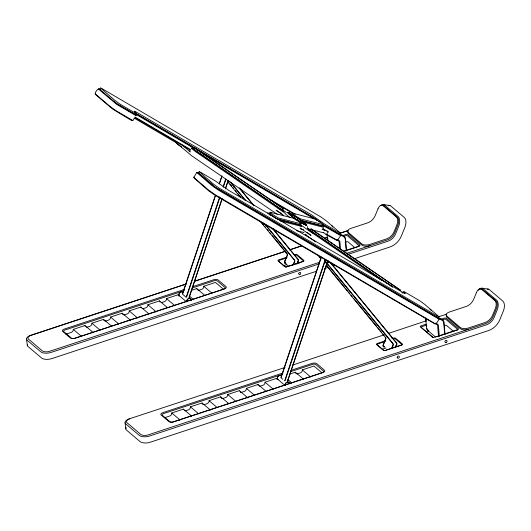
<?xml version="1.0" encoding="UTF-8"?>
<svg xmlns="http://www.w3.org/2000/svg" width="531" height="531" viewBox="0 0 531 531"><rect width="100%" height="100%" fill="white"/><g stroke="black" fill="none" stroke-linecap="round" stroke-linejoin="round"><path stroke-width="0.8" d="M298.688 273.611L299.092 274.554A1.221 0.989 -49.7 0 0 300.626 274.042L300.639 272.695A1.221 0.989 -49.7 0 0 298.761 273.312L298.761 273.312M215.374 195.348L182.392 294.041L186.169 297.247L219.675 196.988M219.303 183.6L221.918 175.768M182.677 293.743L215.194 196.437M219.389 183.885L221.752 176.823M223.08 186.806L225.695 178.974M186.587 297.068L219.894 197.406M223.305 187.204L225.927 179.359M189.009 297.453L222.058 198.581M225.463 188.379L228.084 180.533M189.109 297.718L222.091 199.025M225.489 188.844L228.37 180.228M321.209 257.024L280.892 377.647L282.784 379.247M281.178 377.349L321.036 258.073M284.676 380.853L325.244 259.447M285.087 380.674L325.476 259.825M287.517 381.066L326.85 263.356M287.61 381.324L326.877 263.834M284.782 261.411L284.716 261.604A1.553 1.261 -49.7 0 0 284.915 262.792M285.087 260.668L286.932 256.207M292.833 265.367L294.373 261.644A1.845 1.5 -49.7 0 0 294.214 260.011L263.821 223.027M293.431 264.73L294.659 261.756A2.117 1.726 -49.7 0 0 294.479 259.885L265.719 224.885M385.745 339.07L383.223 345.21A1.553 1.261 -49.7 0 0 383.176 345.396M391.646 348.23L392.874 345.256A1.845 1.5 -49.7 0 0 392.721 343.617L326.173 262.646L324.481 261.206L326.007 259.792M391.938 348.343L393.166 345.369A2.117 1.726 -49.7 0 0 392.986 343.491L326.578 262.686L328.191 261.199M296.723 263.987L298.044 261.079A1.752 1.427 -49.7 0 0 297.918 259.467L272.728 228.808M296.869 264L298.19 261.093A2.024 1.646 -49.7 0 0 298.05 259.221L272.808 228.503M395.223 347.599L396.544 344.692A1.752 1.427 -49.7 0 0 396.425 343.072L330.302 262.613M395.376 347.606L396.697 344.699A2.024 1.646 -49.7 0 0 396.557 342.834L330.82 262.845M134.151 118.386L133.142 120.451L132.584 120.351L116.501 111.006L110.063 106.459L95.912 94.452C93.582 93.575 98.003 88.378 98.786 88.956M438.805 318.706L439.164 319.224L436.044 323.89L434.199 323.147L215.679 195.03L208.55 190.058L193.795 177.44L196.775 172.489L198.103 172.953M323.744 232.545L325.988 234.476L326.618 234.224L328.178 231.894L326.93 230.832M326.618 234.224L337.477 240.337L340.67 235.625L340.006 234.815M300.161 228.781L303.639 229.764M326.173 262.646L328.204 260.754M95.149 93.549L95.673 93.629M340.67 235.625L322.589 225.25M193.656 177.155L194.18 177.241M438.327 317.923L437.624 317.73A4.845 0.398 33.7 0 1 436.376 317.053L219.124 189.68A4.839 0.398 33.7 0 1 217.464 188.651M439.164 319.224L218.792 190.357L211.663 185.385L196.775 172.489M446.379 342.342L445.814 342.528M129.829 418.786L128.515 419.324A6.087 2.828 -7 0 0 126.803 422.55L141 434.597A6.087 2.828 -7 0 0 147.22 435.201L485.553 323.625A10.892 8.868 -49.7 0 0 493.279 316.284L496.392 308.664A6.067 3.272 -75.9 0 0 495.947 300.898L482.433 289.428A6.067 3.272 -75.9 0 0 480.336 289.176M185.797 284.085L30.732 335.273A7.613 3.544 -7.1 0 0 27.32 340.378L40.821 351.827A7.613 3.538 -7 0 0 50.969 352.451L319.383 263.847M194.452 281.224L285.764 251.083M289.7 249.789L301.502 245.886M324.328 238.353L327.481 237.317M340.072 233.155L347.944 230.56M186.5 283.952L30.015 335.718A6.087 2.828 -7 0 0 28.302 338.944L42.5 350.991A6.087 2.828 -7 0 0 48.719 351.595L319.609 262.281M194.379 281.35L285.758 251.19M289.694 249.889L301.508 245.986M324.355 238.446L327.501 237.41M340.105 233.248L347.984 230.646M343.139 235.425L345.482 234.656A1.792 0.83 -7 0 1 347.871 234.802L359.779 244.904A1.792 0.83 -7 0 1 358.976 246.105L343.325 251.276M343.557 236.381L345.907 235.611A1.029 0.478 -7 0 1 347.274 235.691L359.182 245.8A1.029 0.478 -7 0 1 358.724 246.49L343.856 251.395M184.522 289.382L64.231 329.087A3.478 1.62 -7 0 0 62.678 331.417L70.391 337.962A3.478 1.62 -7 0 0 75.024 338.247L224.407 288.937A3.478 1.62 -7 0 0 225.96 286.607L218.248 280.063A3.478 1.62 -7 0 0 213.608 279.777L192.381 286.786M184.317 290.61L64.815 330.063A2.31 1.075 -7 0 0 63.78 331.609L71.493 338.154A2.31 1.075 -7 0 0 74.572 338.347L223.956 289.037A2.31 1.075 -7 0 0 224.985 287.483L217.272 280.939A2.31 1.075 -7 0 0 214.192 280.753L192.182 288.014M287.284 257.044L278.755 259.865A1.513 0.704 -7 0 0 278.085 260.874L284.835 266.608A1.513 0.704 -7 0 0 286.853 266.735L303.135 261.358A1.513 0.704 -7 0 0 303.812 260.343L297.055 254.614A1.513 0.704 -7 0 0 295.037 254.488M286.78 257.874L279.027 260.429A1.002 0.465 -7 0 0 278.583 261.106L285.333 266.841A1.002 0.465 -7 0 0 286.674 266.92L302.955 261.544M65.884 334.178L71.254 332.406A2.589 2.104 -49.7 0 0 73.278 329.373L84.933 325.523L92.879 332.267A2.589 2.104 -49.7 0 0 92.932 332.559M86.327 327.116A2.589 2.104 -49.7 0 0 87.515 327.036L89.898 326.253A2.589 2.104 -49.7 0 0 91.923 323.213L103.578 319.37L111.523 326.114A2.589 2.104 -49.7 0 0 111.576 326.406M104.448 320.757A2.589 2.104 -49.7 0 0 106.16 320.883L108.543 320.093A2.589 2.104 -49.7 0 0 110.567 317.06L122.223 313.21L130.168 319.954A2.589 2.104 -49.7 0 0 130.321 320.518M123.345 314.717A2.589 2.104 -49.7 0 0 124.805 314.73L127.194 313.94A2.589 2.104 -49.7 0 0 129.219 310.907L140.874 307.057L148.819 313.801A2.589 2.104 -49.7 0 0 148.872 314.093M141.996 308.564A2.589 2.104 -49.7 0 0 143.456 308.571L145.839 307.788A2.589 2.104 -49.7 0 0 147.864 304.748L159.519 300.904L167.464 307.648M161.198 302.537A2.589 2.104 -49.7 0 0 162.101 302.418L164.484 301.628A2.589 2.104 -49.7 0 0 166.508 298.595L178.164 294.745L186.109 301.489A2.589 2.104 -49.7 0 0 186.169 301.781M191.372 290.384L196.815 288.592L204.76 295.336A2.589 2.104 -49.7 0 0 204.813 295.628M197.685 289.979A2.589 2.104 -49.7 0 0 199.397 290.105L201.78 289.315A2.589 2.104 -49.7 0 0 203.804 286.282L215.46 282.439L223.405 289.183M345.097 242.309L346.663 241.791A1.029 0.478 -7 0 1 348.037 241.877L354.927 247.725M282.923 265.878L286.8 264.597M346.391 253.44L387.053 240.019A10.892 8.868 -49.7 0 0 394.772 232.678L397.892 225.058A6.067 3.272 -75.9 0 0 397.447 217.292L383.933 205.822A6.067 3.272 -75.9 0 0 381.835 205.57M347.719 254.495L387.862 241.24A10.892 8.868 -49.7 0 0 395.588 233.899L398.701 226.279A7.593 4.095 -75.9 0 0 398.144 216.568L384.63 205.099A7.593 4.095 -75.9 0 0 380.866 205.517M316.688 271.168L51.733 358.631A7.613 3.538 -7 0 1 41.584 358.007L28.09 346.551A7.613 3.538 -7 0 1 27.307 344.818M324.554 268.573L328.483 267.279M333.202 265.719L334.776 265.201M354.429 258.71L389.807 247.034A16.209 13.195 -49.7 0 0 401.303 236.109L404.934 227.228A7.593 4.095 -75.9 0 0 404.376 217.518L390.862 206.048A7.593 4.095 -75.9 0 0 388.234 205.729M285.087 367.432L129.232 418.879A7.613 3.538 -7 0 0 125.834 423.977L139.321 435.433A7.613 3.544 -7.1 0 0 149.476 436.057L486.363 324.846A10.892 8.868 -49.7 0 0 494.089 317.505L497.208 309.885A7.593 4.095 -75.9 0 0 496.651 300.174L483.137 288.705A7.593 4.095 -75.9 0 0 478.298 290.298M292.88 364.956L384.258 334.795M388.194 333.495L425.981 320.923M438.573 316.761L446.485 314.252M425.988 324.202L421.289 325.749A1.792 0.83 -7 0 0 420.492 326.95L432.393 337.059A1.792 0.83 -7 0 0 434.783 337.205L457.476 329.711A1.792 0.83 -7 0 0 458.28 328.51L446.372 318.408A1.792 0.83 -7 0 0 443.989 318.261L440.856 319.29M426.406 325.158L421.707 326.704A1.029 0.478 -7 0 0 421.249 327.395L433.157 337.504M442.057 319.987L444.407 319.217A1.029 0.478 -7 0 1 445.781 319.297L457.682 329.406A1.029 0.478 -7 0 1 457.443 330.003M283.023 372.988L162.732 412.693A3.478 1.62 -7 0 0 161.178 415.023L168.891 421.568A3.478 1.62 -7 0 0 173.524 421.853L322.908 372.543A3.478 1.62 -7 0 0 324.461 370.213L316.748 363.669A3.478 1.62 -7 0 0 312.115 363.383L290.888 370.392M282.034 374.481L163.316 413.669A2.31 1.075 -7 0 0 162.28 415.215L169.993 421.76A2.31 1.075 -7 0 0 173.073 421.953L322.456 372.643A2.31 1.075 -7 0 0 323.492 371.089L315.779 364.545A2.31 1.075 -7 0 0 312.699 364.359L290.683 371.62M385.015 340.909L377.262 343.471A1.513 0.704 -7 0 0 376.585 344.48L383.342 350.214A1.513 0.704 -7 0 0 385.353 350.341L401.635 344.964A1.513 0.704 -7 0 0 402.312 343.949L395.555 338.22A1.513 0.704 -7 0 0 393.537 338.094L391.991 338.605M385.287 341.479L377.534 344.035A1.002 0.465 -7 0 0 377.083 344.712L383.84 350.447A1.002 0.465 -7 0 0 385.181 350.526L401.456 345.15A1.002 0.465 -7 0 0 401.907 344.48L395.15 338.745A1.002 0.465 -7 0 0 393.81 338.665M165.154 417.532L169.754 416.012A2.589 2.104 -49.7 0 0 171.779 412.979L183.434 409.129L191.379 415.873A2.589 2.104 -49.7 0 0 191.432 416.165M185.113 410.762A2.589 2.104 -49.7 0 0 186.016 410.642L188.399 409.859A2.589 2.104 -49.7 0 0 190.423 406.819L202.079 402.976L210.024 409.72A2.589 2.104 -49.7 0 0 210.176 410.284M203.758 404.609A2.589 2.104 -49.7 0 0 204.661 404.489L207.05 403.699A2.589 2.104 -49.7 0 0 209.075 400.666L220.73 396.816L228.675 403.56A2.589 2.104 -49.7 0 0 228.728 403.852M221.6 398.204A2.589 2.104 -49.7 0 0 223.312 398.336L225.695 397.546A2.589 2.104 -49.7 0 0 227.719 394.513L239.375 390.663L247.32 397.407A2.589 2.104 -49.7 0 0 247.473 397.971M240.769 392.256A2.589 2.104 -49.7 0 0 241.957 392.177L244.34 391.393A2.589 2.104 -49.7 0 0 246.364 388.353L258.02 384.51L265.965 391.254A2.589 2.104 -49.7 0 0 266.024 391.539M259.413 386.097A2.589 2.104 -49.7 0 0 260.602 386.024L262.991 385.234A2.589 2.104 -49.7 0 0 265.015 382.201L276.664 378.351L284.616 385.094M289.873 373.99L295.316 372.198L303.261 378.942A2.589 2.104 -49.7 0 0 303.413 379.506M296.437 373.705A2.589 2.104 -49.7 0 0 297.898 373.711L300.28 372.921A2.589 2.104 -49.7 0 0 302.305 369.888L313.96 366.045L321.905 372.789M426.38 331.596L428.729 330.82M382.201 349.232L386.077 347.951M436.874 336.813L457.224 330.096M267.677 212.891L270.392 215.387M269.396 213.349L270.956 214.863M383.667 204.594L389.9 205.543M482.168 288.2L488.401 289.149M194.067 177.998L208.769 190.914L215.101 195.315L435.194 324.049L434.869 323.578M299.756 219.993L322.702 225.914L322.397 225.483M300.36 220.418L323.206 226.325A4.958 0.398 33.9 0 0 323.319 226.193L322.324 225.283M270.359 213.329L268.786 212.924A4.958 0.398 33.9 0 0 268.673 213.05L271.427 215.214A5.781 0.465 33.9 0 0 273.598 216.728L276.014 218.347M302.351 221.858L323.771 227.374L322.602 226.146M280.262 220.982L301.688 226.505L300.938 225.622M307.456 228.655L310.662 229.485M312.268 229.896L323.492 232.804A6.916 0.551 33.9 0 0 323.299 232.352M296.338 230.613L303.845 232.512A13.766 1.102 33.9 0 0 303.891 232.2M176.08 142.315L175.642 142.262L191.651 155.762L277.228 214.278M100.186 89.228L99.768 89.162L100.631 90.104M95.799 94.478L95.328 94.399L112.592 109.054L129.995 119.575L132.285 120.597L132.073 120.245M198.694 172.834L198.275 172.774L213.98 186.228M403.148 292.707L402.803 292.846M192.063 148.322L191.731 148.176A7.593 0.611 33.9 0 0 191.233 148.182L195.435 151.554L284.649 212.818A13.766 1.102 33.9 0 0 289.986 217.537M281.755 213.562L281.012 213.216M305.723 234.377L306.055 234.523M99.921 88.942L99.131 88.816L115.492 102.636M193.35 148.434L192.713 148.136A6.545 0.524 33.9 0 0 192.282 148.142L194.293 149.901A4.958 0.398 33.9 0 0 195.932 151.069L278.131 207.349A4.958 0.398 33.9 0 0 279.897 208.517M310.476 229.969L309.839 229.677A6.545 0.524 33.9 0 0 309.407 229.677L392.621 287.012M309.188 229.857L310.071 230.308M198.833 172.754L197.625 172.329L214.511 186.627M403.314 292.641L402.06 292.276M402.12 292.608L402.578 292.84M289.767 213.19L290.676 213.714L289.866 213.349A11.363 0.909 33.9 0 0 294.393 218.022L296.816 219.701A11.363 0.909 33.9 0 0 306.201 224.6A11.363 0.909 33.9 0 0 291.692 214.365M135.438 113.289L311.823 216.701M276.598 218.606L300.612 225.038L300.061 224.387M277.288 219.091L275.237 217.79M280.534 212.964L276.12 210.203L283.083 215.148A13.766 1.102 33.9 0 0 283.362 215.679M290.55 213.615L291.725 214.312A11.363 0.909 33.9 0 1 306.241 224.547A11.363 0.909 33.9 0 1 296.822 219.688L295.475 218.772M135.485 113.196L313.19 217.577M340.271 233.985L343.73 236.016A5.337 4.341 -49.7 0 1 345.548 239.05L346.511 250.672M193.523 148.096L136.454 114.63A5.217 0.425 33.7 0 0 135.505 114.099M203.512 153.95L310.529 216.694A5.217 0.431 33.7 0 1 312.274 217.77L314.16 219.031M339.873 234.529L343.663 236.746A4.726 3.843 -49.7 0 1 345.269 239.435L346.232 251.044M134.894 116.966L190.423 149.523M134.954 117.63L190.503 150.193M134.217 118.141L176.392 142.866M328.178 231.894L322.536 228.549M269.562 199.171L295.269 214.245M274.646 202.776L293.218 213.668M337.324 239.527L339.11 240.576A2.409 1.965 -49.7 0 1 339.933 241.95L340.477 248.515M337.145 240.052L338.506 240.855A1.805 1.467 -49.7 0 1 339.117 241.877L339.661 248.455M325.988 234.476L336.687 240.351M280.673 208.915L282.426 209.845A5.781 0.465 33.9 0 0 282.811 209.838L282.598 209.572M438.075 317.18L442.223 319.616A5.337 4.341 -49.7 0 1 444.042 322.649L445.005 334.278M438.367 318.129L442.157 320.346A4.726 3.843 -49.7 0 1 443.763 323.04L444.726 334.643M435.818 323.127L437.604 324.175A2.409 1.965 -49.7 0 1 438.427 325.549L439.31 336.223M435.639 323.658L437 324.454A1.805 1.467 -49.7 0 1 437.61 325.476L438.493 336.169M280.215 208.637L283.01 210.263A6.545 0.524 33.9 0 0 283.441 210.256L282.678 209.473M280.461 208.869L192.919 148.554A5.781 0.465 33.9 0 1 192.912 148.488M274.839 217.61L273.571 216.781A6.545 0.524 33.9 0 1 271.115 215.068M312.361 216.953L319.158 221.387A5.781 0.465 33.9 0 1 321.321 222.901L323.492 224.739L300.513 218.858L296.444 216.469A5.781 0.465 33.9 0 1 294.274 214.955L292.136 213.077L315.082 218.991L317.518 220.577M322.211 224.122L340.49 234.768L339.886 234.032M117.743 104.322L118.433 104.78M216.23 187.914L216.92 188.379M277.686 207.873L283.315 211.232A7.593 0.611 33.9 0 0 283.82 211.225L282.93 210.316M283.023 210.183L286.428 212.513M388.46 284.238L313.051 232.605A4.958 0.398 33.9 0 1 311.412 231.436M389.82 285.167L392.535 287.032M300.294 224.699L381.889 280.567M300.088 227.958L310.993 235.425L307.064 232.399M315.58 241.97L305.225 234.383A7.593 0.611 33.9 0 1 305.471 234.29M313.921 217.989L315.467 219.064M117.052 103.844L136.069 114.915L135.485 114.192M312.56 233.096L308.352 229.717A7.593 0.611 33.9 0 1 308.856 229.711M309.394 229.584L307.522 228.131A13.766 1.102 33.9 0 0 307.243 227.6M116.382 103.372L117.178 103.85M215.666 187.45L214.225 186.507M214.869 186.972L438.984 318.368L438.38 317.631M115.738 102.908L116.588 103.439M315.918 219.476L317.598 220.757M319.894 222.476L320.432 222.874M116.023 103.027L113.634 101.275M311.372 231.317L310.038 230.096A5.781 0.465 33.9 0 1 310.416 230.089M318.474 221.473L318.978 221.872M292.242 215.121L292.614 215.413M291.393 214.544L291.751 214.843M300.241 224.407L301.23 225.323A4.958 0.398 33.9 0 1 301.123 225.449L278.271 219.542A4.958 0.398 33.9 0 1 277.434 219.17M453.428 331.331L446.538 325.483A1.029 0.478 -7 0 0 445.164 325.397M427.428 330.182L435.407 336.953M181.695 144.691L190.211 151.926L189.328 151.016A7.593 0.611 33.9 0 1 189.826 151.01M297.44 261.61L299.285 263.177M395.947 345.216L397.175 346.258M284.915 263.177L288.559 266.27M203.804 286.282L211.75 293.026A2.589 2.104 -49.7 0 1 211.769 293.331M302.305 369.888L310.25 376.632A2.589 2.104 -49.7 0 1 310.243 377.249M189.434 296.072L193.105 299.185A2.589 2.104 -49.7 0 1 193.098 299.796M287.941 379.678L291.605 382.791A2.589 2.104 -49.7 0 1 291.625 383.09M166.508 298.595L174.453 305.338A2.589 2.104 -49.7 0 1 174.473 305.644M265.015 382.201L272.961 388.944A2.589 2.104 -49.7 0 1 272.954 389.562M147.864 304.748L155.809 311.491A2.589 2.104 -49.7 0 1 155.802 312.109M246.364 388.353L254.309 395.097A2.589 2.104 -49.7 0 1 254.329 395.403M129.219 310.907L137.164 317.651A2.589 2.104 -49.7 0 1 137.157 318.261M227.719 394.513L235.664 401.257A2.589 2.104 -49.7 0 1 235.684 401.555M110.567 317.06L118.519 323.804A2.589 2.104 -49.7 0 1 118.532 324.109M209.075 400.666L217.02 407.41M91.923 323.213L99.868 329.957A2.589 2.104 -49.7 0 1 99.861 330.574M190.423 406.819L198.368 413.563A2.589 2.104 -49.7 0 1 198.388 413.868M73.278 329.373L81.223 336.116A2.589 2.104 -49.7 0 1 81.236 336.422M171.779 412.979L179.724 419.722A2.589 2.104 -49.7 0 1 179.717 420.333M320.565 257.887L318.885 256.46L320.983 259.009M326.525 264.106L327.64 265.055L324.481 261.206M291.931 214.863L291.419 214.378M135.611 114.981L136.261 115.778L116.634 104.355L98.262 88.876M402.637 292.913L402.166 292.435M291.101 214.285L290.756 213.927A4.958 0.398 33.9 0 1 290.869 213.794M435.692 323.379L436.044 323.89M339.555 233.912L339.84 234.324L339.136 234.138A4.839 0.398 33.7 0 1 337.882 233.454L325.138 225.98A5.084 0.418 33.7 0 1 323.439 224.932M135.146 114.072L135.418 114.477L134.675 114.258A5.084 0.418 33.7 0 1 133.381 113.554L120.637 106.087A4.845 0.398 33.7 0 1 118.977 105.058M322.038 229.359L325.058 230.474A6.916 0.551 33.9 0 0 323.386 228.761M326.479 265.294L344.778 287.563M345.827 288.837L347.393 290.742M348.442 292.017L349.484 293.291M351.057 295.196L352.099 296.471M353.673 298.382L376.678 326.373M377.72 327.647L379.293 329.559M380.335 330.826L381.384 332.101M382.951 334.012L383.999 335.28M326.22 265.381L385.433 337.437A1.845 1.5 -49.7 0 1 385.586 339.07L383.13 345.024A1.825 1.487 -49.7 0 0 384.769 347.022M239.673 188.186L253.871 205.464M239.136 187.941L253.831 205.822M230.686 182.252L245.853 200.705M229.757 181.582L245.475 200.711M228.237 180.348L229.14 181.449M227.972 181.682L229.014 182.956M230.062 184.23L231.629 186.135M232.678 187.41L233.72 188.684M235.293 190.589L236.335 191.864M237.908 193.775L240.516 196.955M261.962 223.047L263.529 224.952M264.577 226.226L265.619 227.5M267.186 229.405L268.235 230.68M269.801 232.585L270.85 233.859M272.416 235.771L287.059 253.586A2.117 1.726 -49.7 0 1 287.238 255.464M227.713 181.775L240.808 197.711M260.728 221.945L286.926 253.831A1.845 1.5 -49.7 0 1 287.085 255.464L284.623 261.418A1.825 1.487 -49.7 0 0 285.844 263.489M307.542 226.452L307.635 226.89M426.499 325.344L426.705 326.724M125.057 422.716L125.814 428.889M26.557 339.11L27.313 345.283M425.889 317.956L426.161 321.242M425.61 318.348L426.698 328.901A3.432 2.794 -49.7 0 0 428.769 330.78M327.647 237.629L327.853 240.092M327.103 234.742L327.581 240.497M283.448 215.871A13.766 1.102 33.9 0 1 282.771 214.736M487.305 289.143A7.593 4.095 -75.9 0 1 489.363 289.654L502.877 301.123A7.593 4.095 -75.9 0 1 503.434 310.834L499.804 319.715A16.209 13.195 -49.7 0 1 488.314 330.64L150.233 442.237A7.613 3.538 -7 0 1 140.084 441.613L126.59 430.156A7.613 3.538 -7 0 1 126.192 427.475M468.528 329.247A6.067 2.821 -7 0 1 460.437 328.749L446.923 317.279A6.067 2.821 -7 0 1 446.305 315.899M296.185 373.585A2.589 2.104 -49.7 0 1 295.959 373.426M295.594 373.008A2.589 2.104 -49.7 0 1 295.468 372.762M295.369 372.49A2.589 2.104 -49.7 0 1 295.316 372.198M184.828 410.722A2.589 2.104 -49.7 0 1 184.556 410.636M183.587 409.693A2.589 2.104 -49.7 0 1 183.434 409.129M202.955 404.363A2.589 2.104 -49.7 0 1 202.53 404.011M202.364 403.786A2.589 2.104 -49.7 0 1 202.079 402.976M221.374 398.044A2.589 2.104 -49.7 0 1 221.175 397.852M220.876 397.38A2.589 2.104 -49.7 0 1 220.73 396.816M240.497 392.17A2.589 2.104 -49.7 0 1 240.244 392.051M239.428 390.955A2.589 2.104 -49.7 0 1 239.375 390.663M258.305 385.32A2.589 2.104 -49.7 0 1 258.02 384.51M277.116 379.386A2.589 2.104 -49.7 0 1 276.95 379.167M276.817 378.915A2.589 2.104 -49.7 0 1 276.664 378.351M383.654 346.325A1.221 0.989 -49.7 0 1 383.309 345.933M383.243 345.382A1.221 0.989 -49.7 0 1 383.667 344.566M277.905 379.605A2.589 2.104 -49.7 0 1 278.363 376.22A2.589 2.104 -49.7 0 1 281.616 376.014M285.187 385.38A2.589 2.104 -49.7 0 1 287.005 382.108A2.589 2.104 -49.7 0 1 289.74 383.568M285.406 385.154A2.436 1.985 -49.7 0 1 287.311 382.3A2.436 1.985 -49.7 0 1 289.74 383.727M277.879 379.386A2.436 1.985 -49.7 0 1 278.098 376.433A2.436 1.985 -49.7 0 1 280.972 375.676M427.8 329.685A2.821 2.297 -49.7 0 1 427.568 329.499M427.19 329.028A2.821 2.297 -49.7 0 1 426.964 328.443M430.867 309.965A5.337 4.341 -49.7 0 1 431.212 310.449M429.951 309.195A5.337 4.341 -49.7 0 1 430.203 309.361M430.442 309.54A5.337 4.341 -49.7 0 1 430.661 309.739M385.566 337.192A2.117 1.726 -49.7 0 1 385.798 337.583M385.884 337.889A2.117 1.726 -49.7 0 1 385.891 338.559M384.139 346.776A1.553 1.261 -49.7 0 1 383.196 345.94M384.311 346.524A1.215 0.989 -49.7 0 1 384.039 346.504M383.594 346.239A1.215 0.989 -49.7 0 1 383.455 346.02M383.382 345.469A1.215 0.989 -49.7 0 1 383.608 344.891M370.027 245.641A6.067 2.821 -7 0 1 361.936 245.143L348.422 233.673A6.067 2.821 -7 0 1 348.104 231.536M196.961 289.156A2.589 2.104 -49.7 0 1 196.815 288.592M178.814 295.973A2.589 2.104 -49.7 0 1 178.615 295.78M178.449 295.561A2.589 2.104 -49.7 0 1 178.164 294.745M159.964 301.94A2.589 2.104 -49.7 0 1 159.519 300.904M141.02 307.622A2.589 2.104 -49.7 0 1 140.874 307.057M123.099 314.598A2.589 2.104 -49.7 0 1 122.873 314.438M122.508 314.027A2.589 2.104 -49.7 0 1 122.376 313.775M122.283 313.502A2.589 2.104 -49.7 0 1 122.223 313.21M104.023 320.405A2.589 2.104 -49.7 0 1 103.857 320.18M103.731 319.934A2.589 2.104 -49.7 0 1 103.578 319.37M85.212 326.339A2.589 2.104 -49.7 0 1 84.933 325.523M284.948 262.553A1.221 0.989 -49.7 0 1 284.815 261.478M285.167 260.96A1.221 0.989 -49.7 0 1 285.412 260.767M303.068 261.504A1.002 0.465 -7 0 0 303.4 260.874L296.65 255.139A1.002 0.465 -7 0 0 295.309 255.059M186.686 301.774A2.589 2.104 -49.7 0 1 188.658 298.449A2.589 2.104 -49.7 0 1 191.253 300.261M179.405 295.999A2.589 2.104 -49.7 0 1 179.863 292.614A2.589 2.104 -49.7 0 1 183.115 292.408M179.219 295.575A2.436 1.985 -49.7 0 1 179.929 292.488A2.436 1.985 -49.7 0 1 182.87 292.402M186.952 301.827A2.436 1.985 -49.7 0 1 188.804 298.694A2.436 1.985 -49.7 0 1 191.253 300.407M284.908 262.4A1.221 0.996 -49.7 0 1 284.855 261.843M332.154 226.133A5.337 4.341 -49.7 0 1 332.539 226.584M332.705 226.843A5.337 4.341 -49.7 0 1 332.851 227.109M331.696 225.748A5.337 4.341 -49.7 0 1 331.928 225.927M285.997 263.157A1.553 1.261 -49.7 0 1 285.306 263.091M291.625 214.225A11.576 0.929 33.9 0 1 306.414 224.653A11.576 0.929 33.9 0 1 296.816 219.701M289.78 213.196A11.576 0.929 33.9 0 0 294.34 218.009A11.363 0.909 33.9 0 1 289.88 213.356M179.737 145.534A6.093 0.485 33.9 0 1 176.65 143.104M176.498 142.932A6.093 0.485 33.9 0 1 176.551 142.739M181.602 146.994A6.093 0.485 33.9 0 1 176.471 142.866M327.634 262.36C328.643 264.159 328.974 260.389 327.634 262.36M397.188 357.217L397.254 357.768A1.221 0.989 -49.7 0 0 399.352 357.078L399.279 356.52A1.221 0.989 -49.7 0 0 397.188 357.217M377.999 208.776L375.211 215.579A10.892 8.868 -49.7 0 1 367.492 222.92L350.984 228.37A6.067 2.821 -7 0 0 348.27 232.432L361.784 243.902A6.067 2.821 -7 0 0 369.875 244.406L386.382 238.957A10.892 8.868 -49.7 0 0 394.102 231.616L396.889 224.805A6.067 3.272 -75.9 0 0 396.445 217.04L382.931 205.57A6.067 3.272 -75.9 0 0 377.999 208.776M476.499 292.382L473.718 299.185A10.892 8.868 -49.7 0 1 465.992 306.526L449.485 311.976A6.067 2.821 -7 0 0 446.77 316.038L460.284 327.508A6.067 2.821 -7 0 0 468.375 328.012L484.883 322.563A10.892 8.868 -49.7 0 0 492.609 315.222L495.39 308.411A6.067 3.272 -75.9 0 0 494.945 300.646L481.431 289.176A6.067 3.272 -75.9 0 0 476.499 292.382M270.047 212.201L272.191 214.079A5.781 0.465 33.9 0 0 274.354 215.593L278.43 217.989L301.376 223.903L299.238 222.024A5.781 0.465 33.9 0 0 297.068 220.511L292.993 218.115L270.047 212.201M100.591 87.993L114.922 100.445L119.734 103.923A4.845 0.398 33.7 0 0 121.393 104.946L134.137 112.419A5.084 0.418 33.7 0 0 135.432 113.123C138.345 114.324 130.507 108.782 136.845 112.406L310.98 214.497L324.195 223.797A5.084 0.418 33.7 0 0 325.895 224.845L338.639 232.319A4.839 0.398 33.7 0 0 339.893 232.996L340.597 233.189L326.207 220.77L321.388 217.292A4.845 0.398 33.7 0 0 319.728 216.27L102.483 88.896A4.839 0.398 33.7 0 0 101.229 88.219L100.591 87.993M199.098 171.606L213.409 184.045L218.221 187.516A4.839 0.398 33.7 0 0 219.88 188.545L437.132 315.918A4.845 0.398 33.7 0 0 438.38 316.595L439.091 316.788L424.714 304.382L419.902 300.904A4.839 0.398 33.7 0 0 418.242 299.882L405.498 292.408A5.084 0.418 33.7 0 0 404.204 291.705C401.29 290.503 409.122 296.046 402.783 292.422L228.642 190.324L215.44 181.031A5.084 0.418 33.7 0 0 213.734 179.982L200.99 172.509A4.845 0.398 33.7 0 0 199.742 171.832L199.098 171.606M194.313 147.525L194.054 147.419A5.781 0.465 33.9 0 0 193.676 147.419L283.189 208.71A5.781 0.465 33.9 0 0 283.567 208.71L194.313 147.525M311.431 229.067L311.179 228.954A5.781 0.465 33.9 0 0 310.801 228.961L400.314 290.251A5.781 0.465 33.9 0 0 400.693 290.245L311.431 229.067M446.1 342.468A1.221 0.989 -49.7 0 0 446.843 340.557A1.221 0.989 -49.7 0 0 444.965 341.174A1.221 0.989 -49.7 0 0 446.1 342.468"/></g></svg>
